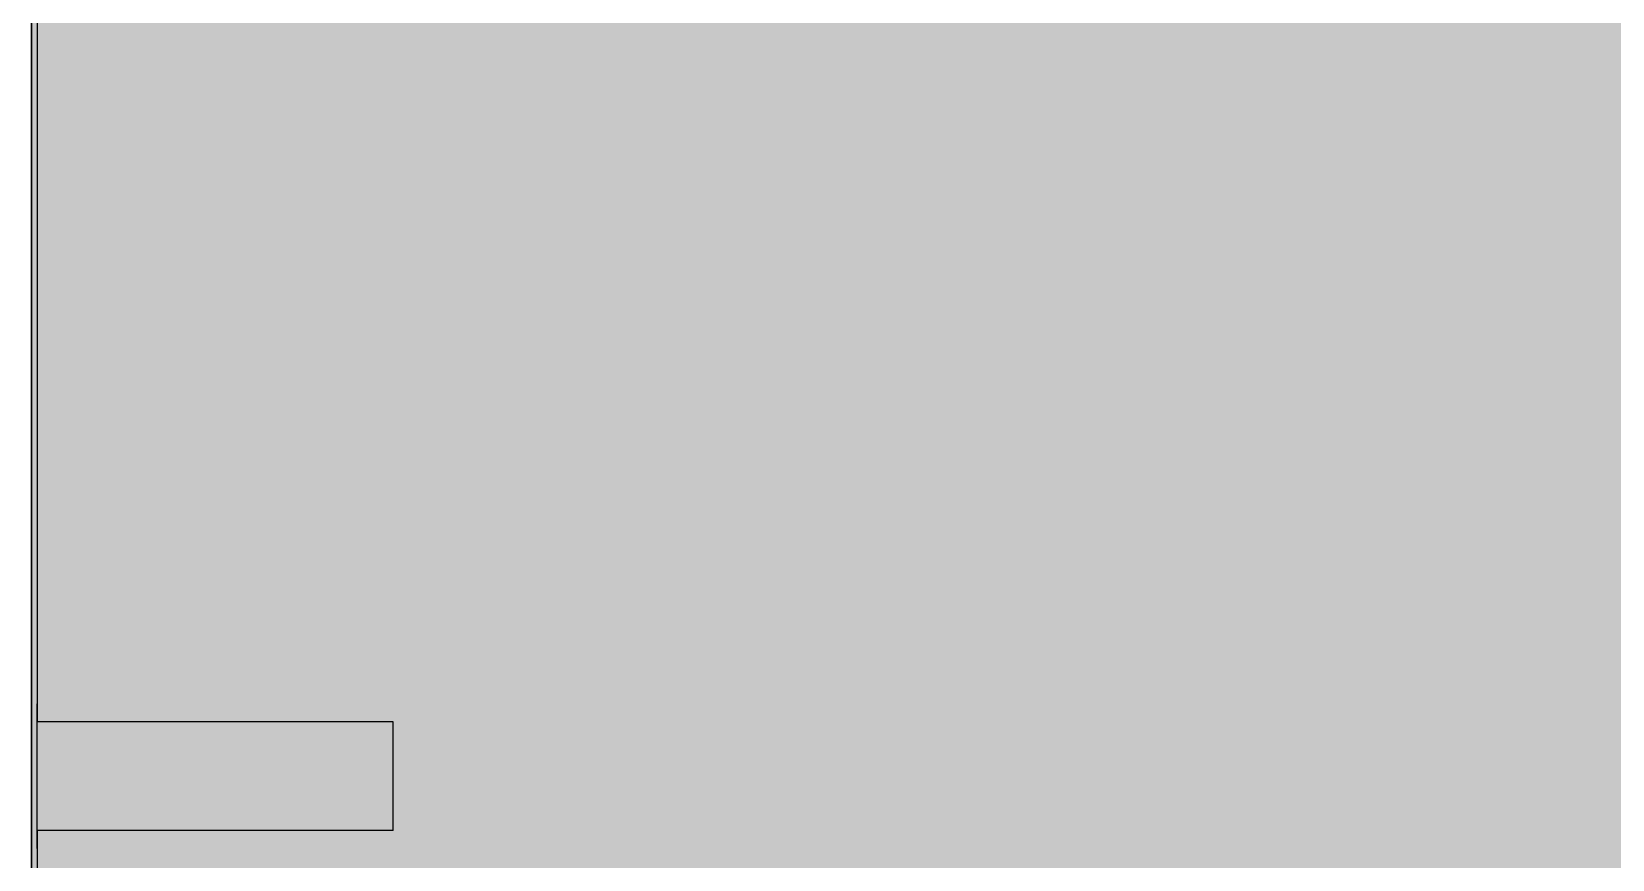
# Model space of a CAD drawing. Header units: millimetres. Extents: x 0 to 966, y -664 to 90.
# Drawn here: x 250 to 327.1, y -235.2 to -194.8 of the extents above; entities that cross this region are included whole.
import ezdxf

# ---------------------------------------------------------------- set-up
doc = ezdxf.new("R2010")
doc.units = ezdxf.units.MM
for name, color, linetype in [('HDL_BODY', 7, 'Continuous'), ('HDL_COLOUR', 7, 'Continuous'), ('HDL_DETAIL', 7, 'Continuous'), ('HDL_PRINT', 7, 'Continuous')]:
    doc.layers.add(name, color=color, linetype=linetype)

# ---------------------------------------------------------------- blocks, each defined once
blk = doc.blocks.new('M_R8.10.1_FRONT')
at = {"layer": 'HDL_BODY', "true_color": 0x202126}
blk.add_hatch(color=250, dxfattribs=at).paths.add_polyline_path([(0, 0), (144, 0), (144, 90), (0, 90)])
at = {"layer": 'HDL_BODY', "true_color": 0x2a2a30}
blk.add_hatch(color=250, dxfattribs=at).paths.add_polyline_path([(0.4, 20.52), (143.6, 20.52), (143.6, 68.31), (0.4, 68.31)])
at = {"layer": 'HDL_COLOUR', "true_color": 0x757a83}
blk.add_hatch(color=8, dxfattribs=at).paths.add_polyline_path([(0.264, 26.206), (17.636, 26.206), (17.636, 31.5), (0.264, 31.5)])
at = {"layer": 'HDL_PRINT', "true_color": 0x7f3f98}
for points in [[(6.966, 62.206), (7.936, 62.206), (7.936, 61.059), (9.347, 61.059), (9.347, 62.206), (10.317, 62.206), (10.317, 58.942), (9.347, 58.942), (9.347, 60.353), (7.936, 60.353), (7.936, 58.942), (6.966, 58.942), (6.966, 62.206)], [(14.285, 62.206), (15.255, 62.206), (15.255, 59.737), (17.459, 59.737), (17.459, 58.942), (14.285, 58.942), (14.285, 62.206)]]:
    blk.add_hatch(color=205, dxfattribs=at).paths.add_polyline_path(points)
h = blk.add_hatch(color=205, dxfattribs=at)
h.paths.add_polyline_path([(10.669, 62.206), (12.609, 62.206), (12.694, 62.206), (12.773, 62.205), (12.844, 62.203), (12.91, 62.198), (12.969, 62.191), (13.021, 62.18), (13.067, 62.165), (13.106, 62.145), (13.138, 62.119), (13.197, 62.089), (13.255, 62.059), (13.312, 62.027), (13.366, 61.993), (13.417, 61.956), (13.465, 61.915), (13.509, 61.87), (13.547, 61.82), (13.579, 61.765), (13.609, 61.706), (13.638, 61.648), (13.668, 61.589), (13.697, 61.53), (13.726, 61.472), (13.756, 61.413), (13.785, 61.354), (13.815, 61.294), (13.844, 61.235), (13.844, 60.618), (13.844, 60.524), (13.843, 60.434), (13.842, 60.348), (13.84, 60.267), (13.836, 60.191), (13.83, 60.118), (13.821, 60.05), (13.81, 59.987), (13.796, 59.928), (13.778, 59.873), (13.756, 59.823), (13.726, 59.765), (13.697, 59.706), (13.668, 59.648), (13.638, 59.589), (13.609, 59.53), (13.579, 59.471), (13.55, 59.412), (13.521, 59.353), (13.491, 59.293), (13.429, 59.261), (13.374, 59.228), (13.325, 59.195), (13.282, 59.162), (13.242, 59.129), (13.206, 59.096), (13.172, 59.064), (13.138, 59.031), (13.077, 59.028), (13.011, 59.02), (12.943, 59.008), (12.874, 58.994), (12.808, 58.979), (12.747, 58.965), (12.691, 58.953), (12.645, 58.945), (12.609, 58.942), (10.669, 58.942), (10.669, 62.206)])
h.paths.add_polyline_path([(11.551, 61.5), (11.551, 59.737), (12.345, 59.737), (12.411, 59.737), (12.476, 59.738), (12.539, 59.741), (12.598, 59.748), (12.654, 59.758), (12.704, 59.773), (12.749, 59.795), (12.786, 59.823), (12.819, 59.829), (12.844, 59.845), (12.864, 59.872), (12.883, 59.91), (12.904, 59.959), (12.929, 60.018), (12.962, 60.088), (12.991, 60.126), (13.013, 60.17), (13.029, 60.221), (13.039, 60.276), (13.046, 60.336), (13.049, 60.399), (13.05, 60.463), (13.05, 60.529), (13.048, 60.624), (13.042, 60.714), (13.032, 60.799), (13.02, 60.88), (13.004, 60.957), (12.986, 61.029), (12.966, 61.097), (12.944, 61.161), (12.921, 61.22), (12.898, 61.274), (12.874, 61.324), (12.841, 61.354), (12.802, 61.382), (12.756, 61.409), (12.704, 61.434), (12.645, 61.456), (12.58, 61.474), (12.508, 61.488), (12.43, 61.497), (12.345, 61.5), (11.551, 61.5)])
at = {"layer": 'HDL_PRINT', "true_color": 0xdee1e9}
for points in [[(23.368, 60.705), (23.368, 59.999), (24.25, 60.794), (24.867, 60.794), (23.985, 60.178), (24.955, 59.031), (24.338, 59.031), (23.72, 59.913), (23.368, 59.558), (23.368, 59.031), (22.927, 59.031), (22.927, 60.705), (22.933, 60.749), (22.95, 60.791), (22.971, 60.828), (22.992, 60.857), (23.008, 60.876), (23.015, 60.883), (23.091, 60.99), (23.176, 61.093), (23.27, 61.192), (23.371, 61.288), (23.48, 61.38), (23.596, 61.468), (23.72, 61.551), (23.851, 61.631), (23.988, 61.706), (24.132, 61.776), (24.282, 61.842), (24.439, 61.902), (24.601, 61.958), (24.768, 62.008), (24.941, 62.053), (25.119, 62.093), (25.302, 62.127), (25.489, 62.155), (25.68, 62.177), (25.876, 62.193), (26.075, 62.202), (26.278, 62.206), (26.481, 62.202), (26.68, 62.193), (26.875, 62.177), (27.067, 62.155), (27.254, 62.127), (27.436, 62.093), (27.614, 62.053), (27.787, 62.008), (27.954, 61.958), (28.117, 61.902), (28.273, 61.842), (28.423, 61.776), (28.567, 61.706), (28.704, 61.631), (28.835, 61.551), (28.959, 61.468), (29.075, 61.38), (29.184, 61.288), (29.285, 61.192), (29.378, 61.093), (29.463, 60.99), (29.539, 60.883), (29.567, 60.841), (29.578, 60.792), (29.577, 60.742), (29.567, 60.695), (29.555, 60.655), (29.544, 60.628), (29.539, 60.618), (28.923, 59.999), (29.718, 59.031), (29.188, 59.031), (28.659, 59.648), (28.13, 59.031), (27.688, 59.031), (28.394, 59.999), (27.777, 60.794), (28.218, 60.794), (28.659, 60.353), (29.099, 60.705), (29.099, 60.794), (29.099, 60.883), (29.016, 60.962), (28.925, 61.039), (28.827, 61.115), (28.721, 61.188), (28.609, 61.259), (28.49, 61.327), (28.365, 61.392), (28.233, 61.454), (28.096, 61.513), (27.953, 61.568), (27.805, 61.619), (27.652, 61.665), (27.494, 61.707), (27.332, 61.745), (27.165, 61.777), (26.995, 61.804), (26.82, 61.826), (26.642, 61.841), (26.462, 61.851), (26.278, 61.854), (26.111, 61.851), (25.944, 61.843), (25.779, 61.829), (25.614, 61.81), (25.452, 61.786), (25.292, 61.757), (25.135, 61.723), (24.98, 61.686), (24.83, 61.644), (24.684, 61.599), (24.542, 61.55), (24.406, 61.498), (24.275, 61.442), (24.15, 61.384), (24.032, 61.324), (23.92, 61.26), (23.816, 61.195), (23.72, 61.128), (23.632, 61.059), (23.621, 61.051), (23.591, 61.029), (23.549, 60.994), (23.5, 60.949), (23.451, 60.895), (23.409, 60.836), (23.379, 60.771), (23.368, 60.705)], [(30.334, 58.677), (30.95, 61.149), (31.304, 61.149), (30.688, 58.677), (30.334, 58.677)], [(25.484, 59.031), (25.484, 60.794), (25.837, 60.794), (26.807, 59.648), (26.807, 60.794), (27.16, 60.794), (27.16, 59.031), (26.719, 59.031), (25.837, 60.264), (25.837, 59.031), (25.484, 59.031)], [(31.834, 58.852), (32.185, 60.883), (33.774, 60.883), (33.685, 60.529), (32.539, 60.529), (32.45, 60.178), (33.51, 60.178), (33.42, 59.823), (32.361, 59.823), (32.185, 59.207), (33.42, 59.207), (33.42, 58.852), (31.834, 58.852)], [(33.596, 58.852), (34.126, 60.883), (34.391, 60.883), (34.036, 58.852), (33.596, 58.852)], [(36.331, 60.883), (35.89, 58.852), (34.301, 58.852), (34.391, 59.207), (35.536, 59.207), (35.626, 59.737), (34.566, 59.737), (34.655, 60.088), (35.712, 60.088), (35.89, 60.529), (34.655, 60.529), (34.655, 60.883), (36.331, 60.883)]]:
    blk.add_hatch(color=254, dxfattribs=at).paths.add_polyline_path(points)
at = {"layer": 'HDL_DETAIL', "color": 251, "true_color": 0x52555c}
for points in [[(0, 90), (144, 90), (144, 0), (0, 0), (0, 90)], [(0, 67.766), (144, 67.766), (144, 22.235), (0, 22.235), (0, 67.766)], [(0, 64.502), (0, 64.502)], [(0, 64.502), (0, 64.502)], [(0, 64.502), (0, 64.502)], [(0, 64.502), (0, 64.502)], [(0, 64.502), (0, 64.502)], [(0, 64.502), (0, 64.502)], [(0, 64.502), (0, 64.502)], [(0, 64.502), (0, 64.502)], [(0, 64.502), (0, 64.502)], [(0, 64.502), (0, 64.502)], [(0, 64.502), (0, 64.502)], [(0, 64.502), (0, 64.502)], [(0, 64.502), (0, 64.502)], [(0, 64.502), (0, 64.502)], [(0, 64.502), (0, 64.502)], [(0, 64.502), (0, 64.502)], [(0, 64.502), (0, 64.502)], [(0, 64.502), (0, 64.502)], [(0, 64.502), (0, 64.502)], [(0, 64.502), (0, 64.502)], [(0, 64.502), (0, 64.502)], [(0, 25.236), (0, 25.236)], [(0, 25.236), (0, 25.236)], [(0, 25.236), (0, 25.236)], [(0, 25.236), (0, 25.236)], [(0, 25.236), (0, 25.236)], [(0, 25.236), (0, 25.236)], [(0, 25.236), (0, 25.236)], [(0, 25.236), (0, 25.236)], [(0, 25.236), (0, 25.236)], [(0, 25.236), (0, 25.236)], [(0, 25.236), (0, 25.236)], [(0, 25.236), (0, 25.236)], [(0, 25.236), (0, 25.236)], [(0, 25.236), (0, 25.236)], [(0, 25.236), (0, 25.236)], [(0, 25.236), (0, 25.236)], [(0, 25.236), (0, 25.236)], [(0, 25.236), (0, 25.236)], [(0, 25.236), (0, 25.236)], [(0, 25.236), (0, 25.236)], [(0, 25.236), (0, 25.236)]]:
    blk.add_lwpolyline(points, close=True, dxfattribs=at)
for points in [[(0, 66.44), (0, 65.824), (0, 65.207), (0, 64.502)], [(0.264, 65.824), (0.264, 54.442), (0.264, 43.06), (0.264, 31.5)], [(0, 64.502), (0, 25.236)], [(0, 64.502), (0, 25.236)], [(0, 64.502), (0, 25.236)], [(0, 64.502), (0, 25.236)], [(0, 64.502), (0, 25.236)], [(0, 64.502), (0, 25.236)], [(0, 64.502), (0, 25.236)], [(0, 64.502), (0, 25.236)], [(0, 64.502), (0, 25.236)], [(0, 64.502), (0, 25.236)], [(0, 64.502), (0, 25.236)], [(0, 64.502), (0, 25.236)], [(0, 64.502), (0, 25.236)], [(0, 64.502), (0, 25.236)], [(0, 64.502), (0, 25.236)], [(0, 64.502), (0, 25.236)], [(0, 64.502), (0, 25.236)], [(0, 64.502), (0, 25.236)], [(0, 64.502), (0, 25.236)], [(0, 64.502), (0, 25.236)], [(0, 64.502), (0, 25.236)], [(0.264, 31.5), (0.264, 32.381)], [(0.264, 26.206), (0.264, 27.706), (0.264, 29.999), (0.264, 31.5)], [(17.636, 31.5), (0.264, 31.5)], [(17.636, 31.5), (0.264, 31.5)], [(17.636, 31.5), (0.264, 31.5)], [(17.636, 31.5), (0.264, 31.5)], [(17.636, 31.5), (0.264, 31.5)], [(17.636, 31.5), (0.264, 31.5)], [(17.636, 31.5), (0.264, 31.5)], [(17.636, 31.5), (0.264, 31.5)], [(17.636, 31.5), (0.264, 31.5)], [(17.636, 31.5), (0.264, 31.5)], [(17.636, 31.5), (0.264, 31.5)], [(17.636, 31.5), (0.264, 31.5)], [(17.636, 31.5), (0.264, 31.5)], [(17.636, 31.5), (0.264, 31.5)], [(17.636, 31.5), (0.264, 31.5)], [(17.636, 31.5), (0.264, 31.5)], [(17.636, 31.5), (0.264, 31.5)], [(17.636, 31.5), (0.264, 31.5)], [(17.636, 31.5), (0.264, 31.5)], [(17.636, 31.5), (0.264, 31.5)], [(17.636, 31.5), (0.264, 31.5)], [(17.636, 26.206), (17.636, 31.5)], [(17.636, 26.206), (17.636, 31.5)], [(17.636, 26.206), (17.636, 31.5)], [(17.636, 26.206), (17.636, 31.5)], [(17.636, 26.206), (17.636, 31.5)], [(17.636, 26.206), (17.636, 31.5)], [(17.636, 26.206), (17.636, 31.5)], [(17.636, 26.206), (17.636, 31.5)], [(17.636, 26.206), (17.636, 31.5)], [(17.636, 26.206), (17.636, 31.5)], [(17.636, 26.206), (17.636, 31.5)], [(17.636, 26.206), (17.636, 31.5)], [(17.636, 26.206), (17.636, 31.5)], [(17.636, 26.206), (17.636, 31.5)], [(17.636, 26.206), (17.636, 31.5)], [(17.636, 26.206), (17.636, 31.5)], [(17.636, 26.206), (17.636, 31.5)], [(17.636, 26.206), (17.636, 31.5)], [(17.636, 26.206), (17.636, 31.5)], [(17.636, 26.206), (17.636, 31.5)], [(17.636, 26.206), (17.636, 31.5)], [(0.264, 26.206), (0.264, 25.5), (0.264, 24.883), (0.264, 24.353)], [(0.264, 25.324), (0.264, 26.206)], [(17.636, 26.206), (0.264, 26.206)], [(17.636, 26.206), (0.264, 26.206)], [(17.636, 26.206), (0.264, 26.206)], [(17.636, 26.206), (0.264, 26.206)], [(17.636, 26.206), (0.264, 26.206)], [(17.636, 26.206), (0.264, 26.206)], [(17.636, 26.206), (0.264, 26.206)], [(17.636, 26.206), (0.264, 26.206)], [(17.636, 26.206), (0.264, 26.206)], [(17.636, 26.206), (0.264, 26.206)], [(17.636, 26.206), (0.264, 26.206)], [(17.636, 26.206), (0.264, 26.206)], [(17.636, 26.206), (0.264, 26.206)], [(17.636, 26.206), (0.264, 26.206)], [(17.636, 26.206), (0.264, 26.206)], [(17.636, 26.206), (0.264, 26.206)], [(17.636, 26.206), (0.264, 26.206)], [(17.636, 26.206), (0.264, 26.206)], [(17.636, 26.206), (0.264, 26.206)], [(17.636, 26.206), (0.264, 26.206)], [(17.636, 26.206), (0.264, 26.206)], [(0, 25.236), (0, 25.147), (0, 24.883), (0, 23.382)]]:
    blk.add_lwpolyline(points, dxfattribs=at)

msp = doc.modelspace()

# ---------------------------------------------------------------- block references
msp.add_blockref('M_R8.10.1_FRONT', (250, -260))

doc.saveas('drawing.dxf')
